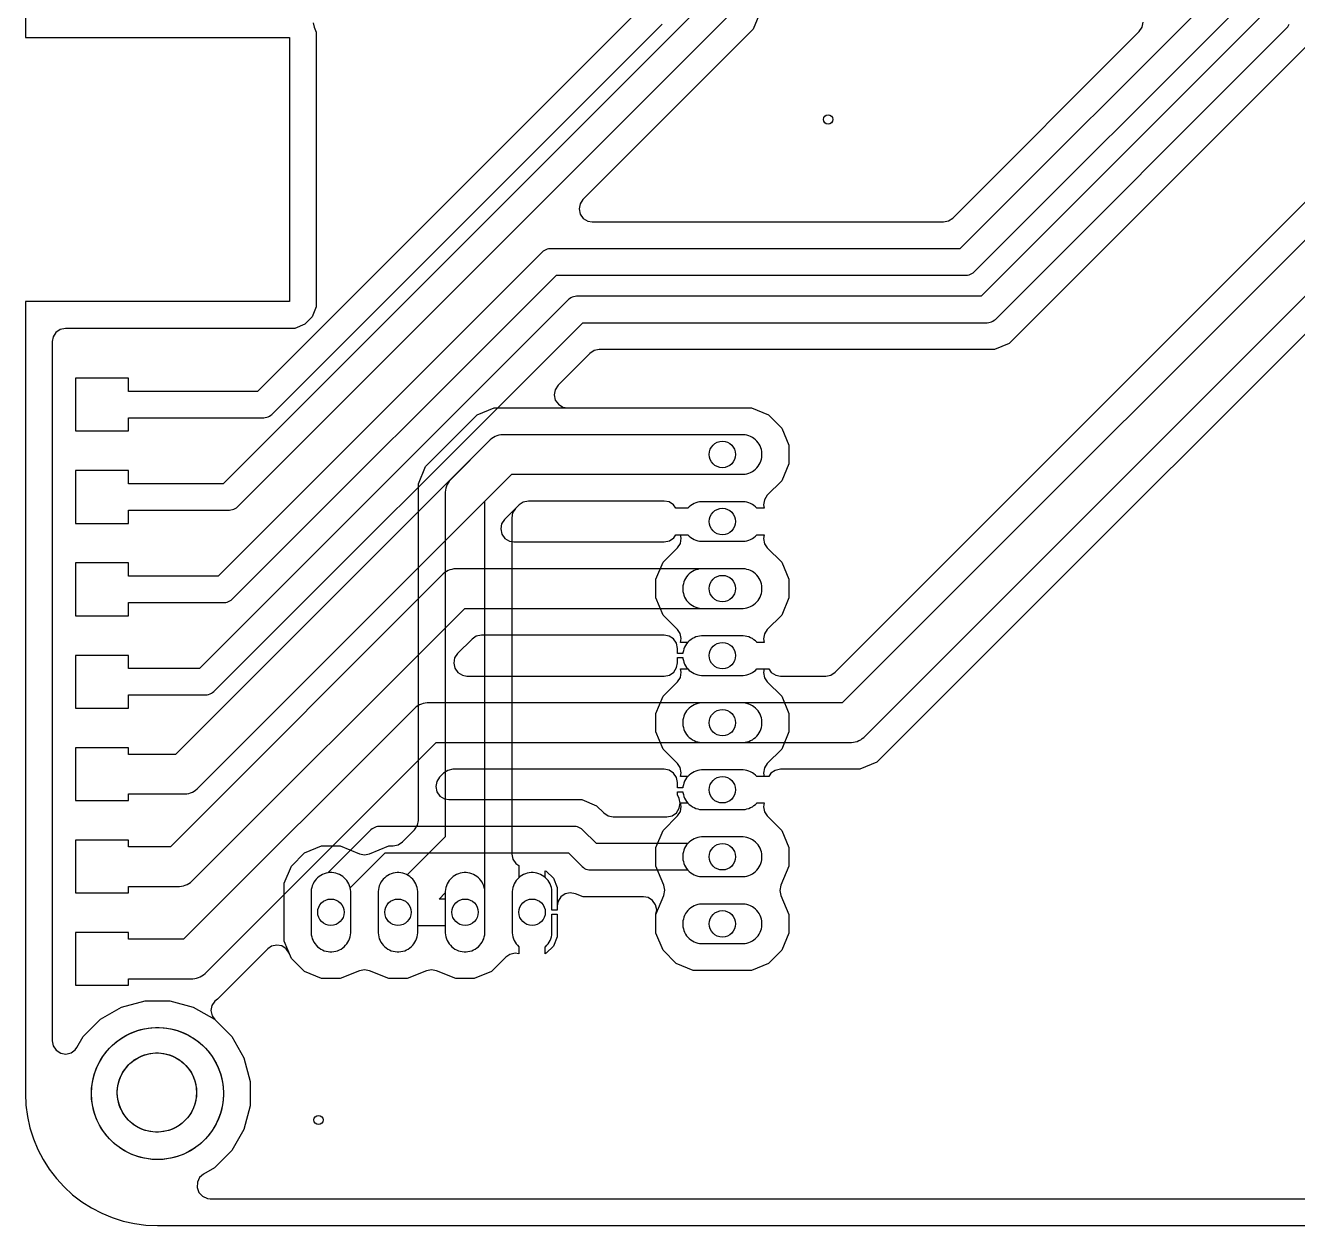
# Model space of a CAD drawing. Header units: millimetres. Extents: x 0 to 94.5, y 0 to 74.5.
# Drawn here: x 0 to 48.18, y 0 to 45.46 of the extents above; entities that cross this region are included whole.
import ezdxf

# ---------------------------------------------------------------- set-up
doc = ezdxf.new("R2010")
doc.units = ezdxf.units.MM

msp = doc.modelspace()

# ---------------------------------------------------------------- linework, layer by layer
at = {"layer": '16_copper'}
msp.add_lwpolyline([(27.255, 10.686), (27.328, 10.7), (27.398, 10.722), (27.466, 10.75), (27.531, 10.785), (27.592, 10.826), (27.649, 10.872), (27.702, 10.924), (27.748, 10.981), (27.789, 11.043), (27.824, 11.108), (27.852, 11.176), (27.874, 11.246), (27.888, 11.319), (27.895, 11.392), (27.895, 11.466), (27.888, 11.539), (27.874, 11.611), (27.852, 11.682), (27.824, 11.75), (27.789, 11.815), (27.748, 11.876), (27.702, 11.933), (27.649, 11.985), (27.592, 12.032), (27.531, 12.073), (27.466, 12.108), (27.398, 12.136), (27.328, 12.157), (27.255, 12.172), (27.182, 12.179), (25.608, 12.179), (25.535, 12.172), (25.463, 12.157), (25.392, 12.136), (25.324, 12.108), (25.259, 12.073), (25.198, 12.032), (25.141, 11.985), (25.089, 11.933), (25.042, 11.876), (25.001, 11.815), (24.966, 11.75), (24.938, 11.682), (24.917, 11.611), (24.902, 11.539), (24.895, 11.466), (24.895, 11.392), (24.902, 11.319), (24.917, 11.246), (24.938, 11.176), (24.966, 11.108), (25.001, 11.043), (25.042, 10.981), (25.089, 10.924), (25.141, 10.872), (25.198, 10.826), (25.259, 10.785), (25.324, 10.75), (25.392, 10.722), (25.463, 10.7), (25.535, 10.686), (25.608, 10.679), (27.182, 10.679)], close=True, dxfattribs=at)
at = {"layer": '16_copper_5V'}
msp.add_lwpolyline([(52.34, 41.201), (30.938, 19.799), (25.608, 19.799), (25.535, 19.792), (25.463, 19.777), (25.392, 19.756), (25.324, 19.728), (25.259, 19.693), (25.198, 19.652), (25.141, 19.605), (25.089, 19.553), (25.042, 19.496), (25.001, 19.435), (24.966, 19.37), (24.938, 19.302), (24.917, 19.231), (24.902, 19.159), (24.895, 19.086), (24.895, 19.012), (24.902, 18.939), (24.917, 18.866), (24.938, 18.796), (24.966, 18.728), (25.001, 18.663), (25.042, 18.601), (25.089, 18.544), (25.141, 18.492), (25.198, 18.446), (25.259, 18.405), (25.324, 18.37), (25.392, 18.342), (25.463, 18.32), (25.535, 18.306), (25.608, 18.299), (31.286, 18.299), (31.359, 18.306), (31.431, 18.32), (31.502, 18.342), (31.57, 18.37), (31.635, 18.405), (31.696, 18.446), (31.753, 18.492), (53.646, 40.386)], dxfattribs=at)
at = {"layer": '16_copper_BAT'}
msp.add_lwpolyline([(27.255, 23.386), (27.328, 23.4), (27.398, 23.422), (27.466, 23.45), (27.531, 23.485), (27.592, 23.526), (27.649, 23.572), (27.702, 23.624), (27.748, 23.681), (27.789, 23.743), (27.824, 23.808), (27.852, 23.876), (27.874, 23.946), (27.888, 24.019), (27.895, 24.092), (27.895, 24.166), (27.888, 24.239), (27.874, 24.311), (27.852, 24.382), (27.824, 24.45), (27.789, 24.515), (27.748, 24.576), (27.702, 24.633), (27.649, 24.685), (27.592, 24.732), (27.531, 24.773), (27.466, 24.808), (27.398, 24.836), (27.328, 24.857), (27.255, 24.872), (27.182, 24.879), (25.608, 24.879), (25.535, 24.872), (25.463, 24.857), (25.392, 24.836), (25.324, 24.808), (25.259, 24.773), (25.198, 24.732), (25.141, 24.685), (25.089, 24.633), (25.042, 24.576), (25.001, 24.515), (24.966, 24.45), (24.938, 24.382), (24.917, 24.311), (24.902, 24.239), (24.895, 24.166), (24.895, 24.092), (24.902, 24.019), (24.917, 23.946), (24.938, 23.876), (24.966, 23.808), (25.001, 23.743), (25.042, 23.681), (25.089, 23.624), (25.141, 23.572), (25.198, 23.526), (25.259, 23.485), (25.324, 23.45), (25.392, 23.422), (25.463, 23.4), (25.535, 23.386), (25.608, 23.379), (27.182, 23.379)], close=True, dxfattribs=at)
at = {"layer": '16_copper_EN'}
for points in [[(27.255, 13.226), (27.328, 13.24), (27.398, 13.262), (27.466, 13.29), (27.531, 13.325), (27.592, 13.366), (27.649, 13.412), (27.702, 13.464), (27.748, 13.521), (27.789, 13.583), (27.824, 13.648), (27.852, 13.716), (27.874, 13.786), (27.888, 13.859), (27.895, 13.932), (27.895, 14.006), (27.888, 14.079), (27.874, 14.151), (27.852, 14.222), (27.824, 14.29), (27.789, 14.355), (27.748, 14.416), (27.702, 14.473), (27.649, 14.525), (27.592, 14.572), (27.531, 14.613), (27.466, 14.648), (27.398, 14.676), (27.328, 14.697), (27.255, 14.712), (27.182, 14.719), (25.608, 14.719), (25.535, 14.712), (25.463, 14.697), (25.392, 14.676), (25.324, 14.648), (25.259, 14.613), (25.198, 14.572), (25.141, 14.525), (25.089, 14.473), (25.042, 14.416), (25.001, 14.355), (24.966, 14.29), (24.938, 14.222), (24.917, 14.151), (24.902, 14.079), (24.895, 14.006), (24.895, 13.932), (24.902, 13.859), (24.917, 13.786), (24.938, 13.716), (24.966, 13.648), (25.001, 13.583), (25.042, 13.521), (25.089, 13.464), (25.141, 13.412), (25.198, 13.366), (25.259, 13.325), (25.324, 13.29), (25.392, 13.262), (25.463, 13.24), (25.535, 13.226), (25.608, 13.219), (27.182, 13.219)], [(11.68, 10.377), (11.752, 10.392), (11.823, 10.413), (11.891, 10.441), (11.956, 10.476), (12.017, 10.517), (12.074, 10.564), (12.126, 10.616), (12.173, 10.673), (12.214, 10.734), (12.249, 10.799), (12.277, 10.867), (12.298, 10.938), (12.313, 11.01), (12.32, 11.083), (12.32, 12.657), (12.313, 12.73), (12.298, 12.802), (12.277, 12.873), (12.249, 12.941), (12.214, 13.006), (12.173, 13.067), (12.126, 13.124), (12.074, 13.176), (12.017, 13.223), (11.956, 13.264), (11.891, 13.299), (11.823, 13.327), (11.752, 13.348), (11.68, 13.363), (11.607, 13.37), (11.533, 13.37), (11.46, 13.363), (11.388, 13.348), (11.317, 13.327), (11.249, 13.299), (11.184, 13.264), (11.123, 13.223), (11.066, 13.176), (11.014, 13.124), (10.967, 13.067), (10.926, 13.006), (10.891, 12.941), (10.863, 12.873), (10.842, 12.802), (10.827, 12.73), (10.82, 12.657), (10.82, 11.083), (10.827, 11.01), (10.842, 10.938), (10.863, 10.867), (10.891, 10.799), (10.926, 10.734), (10.967, 10.673), (11.014, 10.616), (11.066, 10.564), (11.123, 10.517), (11.184, 10.476), (11.249, 10.441), (11.317, 10.413), (11.388, 10.392), (11.46, 10.377), (11.533, 10.37), (11.607, 10.37)]]:
    msp.add_lwpolyline(points, close=True, dxfattribs=at)
at = {"layer": '16_copper_GND'}
for points in [[(10.901, 45.564), (10.939, 45.389), (11.016, 45.202), (11.016, 34.798), (10.861, 34.424), (10.576, 34.139), (10.202, 33.984), (1.516, 33.984), (1.321, 33.944), (1.157, 33.832), (1.05, 33.664), (1.016, 33.484), (1.016, 6.998), (1.056, 6.803), (1.168, 6.638), (1.336, 6.531), (1.532, 6.498), (1.726, 6.544), (1.886, 6.661), (1.949, 6.748), (2.187, 7.159), (2.841, 7.814), (3.643, 8.276), (4.537, 8.516), (5.463, 8.516), (6.357, 8.276), (7.159, 7.814), (7.814, 7.159), (8.276, 6.357), (8.516, 5.463), (8.516, 4.537), (8.276, 3.643), (7.814, 2.841), (7.159, 2.187), (6.748, 1.949), (6.598, 1.817), (6.513, 1.638), (6.504, 1.439), (6.573, 1.252), (6.709, 1.108), (6.891, 1.027), (6.998, 1.016), (87.902, 1.016)], [(54.587, 39.89), (32.249, 17.552), (31.6, 17.283), (28.595, 17.283), (28.4, 17.243), (28.236, 17.131), (28.158, 17.009), (27.705, 17.009), (27.702, 17.013), (27.649, 17.065), (27.592, 17.112), (27.531, 17.153), (27.466, 17.188), (27.398, 17.216), (27.328, 17.237), (27.255, 17.252), (27.182, 17.259), (25.608, 17.259), (25.535, 17.252), (25.463, 17.237), (25.392, 17.216), (25.324, 17.188), (25.259, 17.153), (25.198, 17.112), (25.141, 17.065), (25.089, 17.013), (25.085, 17.009), (24.813, 17.009), (24.841, 17.153), (24.8, 17.347), (24.694, 17.502), (24.148, 18.048), (23.879, 18.697), (23.879, 19.4), (24.148, 20.049), (24.694, 20.595), (24.804, 20.761), (24.841, 20.957), (24.813, 21.089), (25.085, 21.089), (25.089, 21.084), (25.141, 21.032), (25.198, 20.986), (25.259, 20.945), (25.324, 20.91), (25.392, 20.882), (25.463, 20.86), (25.535, 20.846), (25.608, 20.839), (27.182, 20.839), (27.255, 20.846), (27.328, 20.86), (27.398, 20.882), (27.466, 20.91), (27.531, 20.945), (27.592, 20.986), (27.649, 21.032), (27.702, 21.084), (27.705, 21.089), (28.156, 21.089), (28.247, 20.956), (28.415, 20.848), (28.595, 20.815), (30.31, 20.815), (30.505, 20.854), (30.664, 20.961), (51.178, 41.475)]]:
    msp.add_lwpolyline(points, dxfattribs=at)
for points in [[(11.219, 9.354), (10.57, 9.623), (10.073, 10.12), (9.804, 10.769), (9.804, 12.971), (10.073, 13.62), (10.57, 14.117), (11.219, 14.386), (11.921, 14.386), (12.649, 14.085), (12.844, 14.047), (13.031, 14.085), (13.759, 14.386), (13.921, 14.386), (14.116, 14.426), (14.275, 14.532), (14.738, 14.995), (14.847, 15.161), (14.884, 15.349), (14.884, 28.101), (15.153, 28.75), (17.108, 30.706), (17.757, 30.975), (27.496, 30.975), (28.146, 30.706), (28.642, 30.209), (28.911, 29.56), (28.911, 28.857), (28.642, 28.208), (28.096, 27.662), (27.986, 27.496), (27.95, 27.301), (27.977, 27.169), (27.705, 27.169), (27.702, 27.173), (27.649, 27.225), (27.592, 27.272), (27.531, 27.313), (27.466, 27.348), (27.398, 27.376), (27.328, 27.397), (27.255, 27.412), (27.182, 27.419), (25.608, 27.419), (25.535, 27.412), (25.463, 27.397), (25.392, 27.376), (25.324, 27.348), (25.259, 27.313), (25.198, 27.272), (25.141, 27.225), (25.089, 27.173), (25.085, 27.169), (24.634, 27.169), (24.543, 27.302), (24.375, 27.409), (24.195, 27.443), (19.047, 27.443), (18.852, 27.403), (18.694, 27.296), (18.562, 27.165), (18.453, 26.999), (18.416, 26.811), (18.416, 14.07), (18.456, 13.875), (18.568, 13.711), (18.69, 13.633), (18.69, 13.18), (18.686, 13.176), (18.634, 13.124), (18.587, 13.067), (18.546, 13.006), (18.511, 12.941), (18.483, 12.873), (18.462, 12.802), (18.447, 12.73), (18.44, 12.657), (18.44, 11.083), (18.447, 11.01), (18.462, 10.938), (18.483, 10.867), (18.511, 10.799), (18.546, 10.734), (18.587, 10.673), (18.634, 10.616), (18.686, 10.564), (18.69, 10.56), (18.69, 10.288), (18.546, 10.316), (18.351, 10.274), (18.197, 10.169), (17.65, 9.623), (17.001, 9.354), (16.299, 9.354), (15.571, 9.655), (15.376, 9.693), (15.189, 9.655), (14.461, 9.354), (13.759, 9.354), (13.031, 9.655), (12.836, 9.693), (12.649, 9.655), (11.921, 9.354)], [(27.705, 22.089), (27.702, 22.093), (27.649, 22.145), (27.592, 22.192), (27.531, 22.233), (27.466, 22.268), (27.398, 22.296), (27.328, 22.317), (27.255, 22.332), (27.182, 22.339), (25.608, 22.339), (25.535, 22.332), (25.463, 22.317), (25.392, 22.296), (25.324, 22.268), (25.259, 22.233), (25.198, 22.192), (25.141, 22.145), (25.089, 22.093), (25.085, 22.089), (24.813, 22.089), (24.841, 22.233), (24.8, 22.427), (24.694, 22.582), (24.148, 23.128), (23.879, 23.777), (23.879, 24.48), (24.148, 25.129), (24.694, 25.675), (24.804, 25.841), (24.841, 26.037), (24.813, 26.169), (25.085, 26.169), (25.089, 26.164), (25.141, 26.112), (25.198, 26.066), (25.259, 26.025), (25.324, 25.99), (25.392, 25.962), (25.463, 25.94), (25.535, 25.926), (25.608, 25.919), (27.182, 25.919), (27.255, 25.926), (27.328, 25.94), (27.398, 25.962), (27.466, 25.99), (27.531, 26.025), (27.592, 26.066), (27.649, 26.112), (27.702, 26.164), (27.705, 26.169), (27.978, 26.169), (27.95, 26.025), (27.991, 25.83), (28.096, 25.675), (28.642, 25.129), (28.911, 24.48), (28.911, 23.777), (28.642, 23.128), (28.096, 22.582), (27.986, 22.416), (27.95, 22.221), (27.977, 22.089)], [(25.294, 9.663), (24.645, 9.932), (24.148, 10.428), (23.879, 11.077), (23.879, 11.78), (24.18, 12.507), (24.218, 12.703), (24.18, 12.89), (23.879, 13.617), (23.879, 14.32), (24.148, 14.969), (24.694, 15.515), (24.804, 15.681), (24.841, 15.877), (24.813, 16.009), (25.085, 16.009), (25.089, 16.004), (25.141, 15.952), (25.198, 15.906), (25.259, 15.865), (25.324, 15.83), (25.392, 15.802), (25.463, 15.78), (25.535, 15.766), (25.608, 15.759), (27.182, 15.759), (27.255, 15.766), (27.328, 15.78), (27.398, 15.802), (27.466, 15.83), (27.531, 15.865), (27.592, 15.906), (27.649, 15.952), (27.702, 16.004), (27.705, 16.009), (27.978, 16.009), (27.95, 15.865), (27.991, 15.67), (28.096, 15.515), (28.642, 14.969), (28.911, 14.32), (28.911, 13.617), (28.61, 12.89), (28.572, 12.695), (28.61, 12.507), (28.911, 11.78), (28.911, 11.077), (28.642, 10.428), (28.146, 9.932), (27.496, 9.663)], [(19.94, 11.946), (19.94, 12.657), (19.933, 12.73), (19.918, 12.802), (19.897, 12.873), (19.869, 12.941), (19.834, 13.006), (19.793, 13.067), (19.746, 13.124), (19.694, 13.176), (19.69, 13.18), (19.69, 13.441), (19.728, 13.425), (19.995, 13.158), (20.14, 12.809), (20.14, 11.946)], [(19.69, 10.56), (19.694, 10.564), (19.746, 10.616), (19.793, 10.673), (19.834, 10.734), (19.869, 10.799), (19.897, 10.867), (19.918, 10.938), (19.933, 11.01), (19.94, 11.083), (19.94, 11.794), (20.14, 11.794), (20.14, 10.931), (19.995, 10.582), (19.728, 10.315), (19.69, 10.299)]]:
    msp.add_lwpolyline(points, close=True, dxfattribs=at)
at = {"layer": '16_copper_VUSB'}
for points in [[(18.419, 28.459), (27.182, 28.459), (27.255, 28.466), (27.328, 28.48), (27.398, 28.502), (27.466, 28.53), (27.531, 28.565), (27.592, 28.606), (27.649, 28.652), (27.702, 28.704), (27.748, 28.761), (27.789, 28.823), (27.824, 28.888), (27.852, 28.956), (27.874, 29.026), (27.888, 29.099), (27.895, 29.172), (27.895, 29.246), (27.888, 29.319), (27.874, 29.391), (27.852, 29.462), (27.824, 29.53), (27.789, 29.595), (27.748, 29.656), (27.702, 29.713), (27.649, 29.765), (27.592, 29.812), (27.531, 29.853), (27.466, 29.888), (27.398, 29.916), (27.328, 29.937), (27.255, 29.952), (27.182, 29.959), (18.072, 29.959), (17.999, 29.952), (17.926, 29.937), (17.856, 29.916), (17.788, 29.888), (17.723, 29.853), (17.661, 29.812), (17.604, 29.765), (16.094, 28.254), (16.047, 28.197), (16.006, 28.136), (15.971, 28.071), (15.943, 28.003), (15.922, 27.932), (15.907, 27.86), (15.9, 27.787), (15.9, 14.721), (14.462, 13.282), (14.431, 13.299), (14.363, 13.327), (14.292, 13.348), (14.22, 13.363), (14.147, 13.37), (14.073, 13.37), (14, 13.363), (13.928, 13.348), (13.857, 13.327), (13.789, 13.299), (13.724, 13.264), (13.663, 13.223), (13.606, 13.176), (13.554, 13.124), (13.507, 13.067), (13.466, 13.006), (13.431, 12.941), (13.403, 12.873), (13.382, 12.802), (13.367, 12.73), (13.36, 12.657), (13.36, 11.083), (13.367, 11.01), (13.382, 10.938), (13.403, 10.867), (13.431, 10.799), (13.466, 10.734), (13.507, 10.673), (13.554, 10.616), (13.606, 10.564), (13.663, 10.517), (13.724, 10.476), (13.789, 10.441), (13.857, 10.413), (13.928, 10.392), (14, 10.377), (14.073, 10.37), (14.147, 10.37), (14.22, 10.377), (14.292, 10.392), (14.363, 10.413), (14.431, 10.441), (14.496, 10.476), (14.557, 10.517), (14.614, 10.564), (14.666, 10.616), (14.713, 10.673), (14.754, 10.734), (14.789, 10.799), (14.817, 10.867), (14.838, 10.938), (14.853, 11.01), (14.86, 11.083), (14.86, 11.37), (15.9, 11.37), (15.9, 11.083), (15.907, 11.01), (15.922, 10.938), (15.943, 10.867), (15.971, 10.799), (16.006, 10.734), (16.047, 10.673), (16.094, 10.616), (16.146, 10.564), (16.203, 10.517), (16.264, 10.476), (16.329, 10.441), (16.397, 10.413), (16.468, 10.392), (16.54, 10.377), (16.613, 10.37), (16.687, 10.37), (16.76, 10.377), (16.832, 10.392), (16.903, 10.413), (16.971, 10.441), (17.036, 10.476), (17.097, 10.517), (17.154, 10.564), (17.206, 10.616), (17.253, 10.673), (17.294, 10.734), (17.329, 10.799), (17.357, 10.867), (17.378, 10.938), (17.393, 11.01), (17.4, 11.083), (17.4, 27.439)], [(15.671, 12.37), (15.9, 12.599), (15.9, 12.37)]]:
    msp.add_lwpolyline(points, close=True, dxfattribs=at)
at = {"layer": '1_copper'}
msp.add_lwpolyline([(27.255, 10.686), (27.328, 10.7), (27.398, 10.722), (27.466, 10.75), (27.531, 10.785), (27.592, 10.826), (27.649, 10.872), (27.702, 10.924), (27.748, 10.981), (27.789, 11.043), (27.824, 11.108), (27.852, 11.176), (27.874, 11.246), (27.888, 11.319), (27.895, 11.392), (27.895, 11.466), (27.888, 11.539), (27.874, 11.611), (27.852, 11.682), (27.824, 11.75), (27.789, 11.815), (27.748, 11.876), (27.702, 11.933), (27.649, 11.985), (27.592, 12.032), (27.531, 12.073), (27.466, 12.108), (27.398, 12.136), (27.328, 12.157), (27.255, 12.172), (27.182, 12.179), (25.608, 12.179), (25.535, 12.172), (25.463, 12.157), (25.392, 12.136), (25.324, 12.108), (25.259, 12.073), (25.198, 12.032), (25.141, 11.985), (25.089, 11.933), (25.042, 11.876), (25.001, 11.815), (24.966, 11.75), (24.938, 11.682), (24.917, 11.611), (24.902, 11.539), (24.895, 11.466), (24.895, 11.392), (24.902, 11.319), (24.917, 11.246), (24.938, 11.176), (24.966, 11.108), (25.001, 11.043), (25.042, 10.981), (25.089, 10.924), (25.141, 10.872), (25.198, 10.826), (25.259, 10.785), (25.324, 10.75), (25.392, 10.722), (25.463, 10.7), (25.535, 10.686), (25.608, 10.679), (27.182, 10.679)], close=True, dxfattribs=at)
at = {"layer": '1_copper_5V'}
msp.add_lwpolyline([(6.482, 9.372), (6.553, 9.393), (6.621, 9.421), (6.686, 9.456), (6.747, 9.497), (6.804, 9.544), (15.559, 18.299), (27.182, 18.299), (27.255, 18.306), (27.328, 18.32), (27.398, 18.342), (27.466, 18.37), (27.531, 18.405), (27.592, 18.446), (27.649, 18.492), (27.702, 18.544), (27.748, 18.601), (27.789, 18.663), (27.824, 18.728), (27.852, 18.796), (27.874, 18.866), (27.888, 18.939), (27.895, 19.012), (27.895, 19.086), (27.888, 19.159), (27.874, 19.231), (27.852, 19.302), (27.824, 19.37), (27.789, 19.435), (27.748, 19.496), (27.702, 19.553), (27.649, 19.605), (27.592, 19.652), (27.531, 19.693), (27.466, 19.728), (27.398, 19.756), (27.328, 19.777), (27.255, 19.792), (27.182, 19.799), (15.212, 19.799), (15.139, 19.792), (15.066, 19.777), (14.996, 19.756), (14.928, 19.728), (14.863, 19.693), (14.801, 19.652), (14.744, 19.605), (5.989, 10.85), (3.9, 10.85), (3.9, 11.1), (1.9, 11.1), (1.9, 9.1), (3.9, 9.1), (3.9, 9.35), (6.337, 9.35), (6.41, 9.357)], close=True, dxfattribs=at)
at = {"layer": '1_copper_BAT'}
msp.add_lwpolyline([(5.982, 12.872), (6.053, 12.893), (6.121, 12.921), (6.186, 12.956), (6.247, 12.997), (6.304, 13.044), (16.639, 23.379), (27.182, 23.379), (27.255, 23.386), (27.328, 23.4), (27.398, 23.422), (27.466, 23.45), (27.531, 23.485), (27.592, 23.526), (27.649, 23.572), (27.702, 23.624), (27.748, 23.681), (27.789, 23.743), (27.824, 23.808), (27.852, 23.876), (27.874, 23.946), (27.888, 24.019), (27.895, 24.092), (27.895, 24.166), (27.888, 24.239), (27.874, 24.311), (27.852, 24.382), (27.824, 24.45), (27.789, 24.515), (27.748, 24.576), (27.702, 24.633), (27.649, 24.685), (27.592, 24.732), (27.531, 24.773), (27.466, 24.808), (27.398, 24.836), (27.328, 24.857), (27.255, 24.872), (27.182, 24.879), (16.292, 24.879), (16.219, 24.872), (16.146, 24.857), (16.076, 24.836), (16.008, 24.808), (15.943, 24.773), (15.881, 24.732), (15.824, 24.685), (5.489, 14.35), (3.9, 14.35), (3.9, 14.6), (1.9, 14.6), (1.9, 12.6), (3.9, 12.6), (3.9, 12.85), (5.837, 12.85), (5.91, 12.857)], close=True, dxfattribs=at)
at = {"layer": '1_copper_EN'}
msp.add_lwpolyline([(25.089, 13.464), (25.141, 13.412), (25.198, 13.366), (25.259, 13.325), (25.324, 13.29), (25.392, 13.262), (25.463, 13.24), (25.535, 13.226), (25.608, 13.219), (27.182, 13.219), (27.255, 13.226), (27.328, 13.24), (27.398, 13.262), (27.466, 13.29), (27.531, 13.325), (27.592, 13.366), (27.649, 13.412), (27.702, 13.464), (27.748, 13.521), (27.789, 13.583), (27.824, 13.648), (27.852, 13.716), (27.874, 13.786), (27.888, 13.859), (27.895, 13.932), (27.895, 14.006), (27.888, 14.079), (27.874, 14.151), (27.852, 14.222), (27.824, 14.29), (27.789, 14.355), (27.748, 14.416), (27.702, 14.473), (27.649, 14.525), (27.592, 14.572), (27.531, 14.613), (27.466, 14.648), (27.398, 14.676), (27.328, 14.697), (27.255, 14.712), (27.182, 14.719), (25.608, 14.719), (25.535, 14.712), (25.463, 14.697), (25.392, 14.676), (25.324, 14.648), (25.259, 14.613), (25.198, 14.572), (25.141, 14.525), (25.089, 14.473), (25.085, 14.469), (21.628, 14.469), (21.104, 14.993), (21.06, 15.028), (21.012, 15.058), (20.962, 15.083), (20.909, 15.101), (20.854, 15.114), (20.798, 15.12), (13.392, 15.12), (13.336, 15.114), (13.281, 15.101), (13.228, 15.083), (13.178, 15.058), (13.13, 15.028), (13.086, 14.993), (11.455, 13.362), (11.388, 13.348), (11.317, 13.327), (11.249, 13.299), (11.184, 13.264), (11.123, 13.223), (11.066, 13.176), (11.014, 13.124), (10.967, 13.067), (10.926, 13.006), (10.891, 12.941), (10.863, 12.873), (10.842, 12.802), (10.827, 12.73), (10.82, 12.657), (10.82, 11.083), (10.827, 11.01), (10.842, 10.938), (10.863, 10.867), (10.891, 10.799), (10.926, 10.734), (10.967, 10.673), (11.014, 10.616), (11.066, 10.564), (11.123, 10.517), (11.184, 10.476), (11.249, 10.441), (11.317, 10.413), (11.388, 10.392), (11.46, 10.377), (11.533, 10.37), (11.607, 10.37), (11.68, 10.377), (11.752, 10.392), (11.823, 10.413), (11.891, 10.441), (11.956, 10.476), (12.017, 10.517), (12.074, 10.564), (12.126, 10.616), (12.173, 10.673), (12.214, 10.734), (12.249, 10.799), (12.277, 10.867), (12.298, 10.938), (12.313, 11.01), (12.32, 11.083), (12.32, 12.657), (12.313, 12.73), (12.3, 12.793), (13.627, 14.12), (20.563, 14.12), (21.087, 13.595), (21.131, 13.56), (21.179, 13.53), (21.229, 13.506), (21.283, 13.488), (21.337, 13.475), (21.393, 13.469), (25.085, 13.469)], close=True, dxfattribs=at)
at = {"layer": '1_copper_GND'}
for points in [[(27.779, 45.837), (27.565, 45.321), (21.114, 38.87), (21.004, 38.704), (20.967, 38.508), (21.01, 38.314), (21.125, 38.151), (21.294, 38.047), (21.467, 38.016), (34.765, 38.016), (34.96, 38.056), (35.119, 38.162), (42.183, 45.227), (42.293, 45.393), (42.329, 45.588)], [(48.685, 44.841), (37.259, 33.415), (36.702, 33.184), (21.735, 33.184), (21.54, 33.144), (21.382, 33.038), (20.172, 31.828), (20.062, 31.662), (20.026, 31.467), (20.069, 31.272), (20.184, 31.11), (20.353, 31.006), (20.526, 30.975), (27.496, 30.975), (28.146, 30.706), (28.642, 30.209), (28.911, 29.56), (28.911, 28.857), (28.642, 28.208), (28.096, 27.662), (27.986, 27.496), (27.95, 27.301), (27.977, 27.169), (27.705, 27.169), (27.702, 27.173), (27.649, 27.225), (27.592, 27.272), (27.531, 27.313), (27.466, 27.348), (27.398, 27.376), (27.328, 27.397), (27.255, 27.412), (27.182, 27.419), (25.608, 27.419), (25.535, 27.412), (25.463, 27.397), (25.392, 27.376), (25.324, 27.348), (25.259, 27.313), (25.198, 27.272), (25.141, 27.225), (25.089, 27.173), (25.085, 27.169), (24.634, 27.169), (24.543, 27.302), (24.375, 27.409), (24.195, 27.443), (19.047, 27.443), (18.852, 27.403), (18.694, 27.296), (18.146, 26.748), (18.036, 26.582), (17.999, 26.387), (18.042, 26.192), (18.157, 26.03), (18.327, 25.926), (18.499, 25.895), (24.195, 25.895), (24.39, 25.934), (24.554, 26.047), (24.632, 26.169), (25.085, 26.169), (25.089, 26.164), (25.141, 26.112), (25.198, 26.066), (25.259, 26.025), (25.324, 25.99), (25.392, 25.962), (25.463, 25.94), (25.535, 25.926), (25.608, 25.919), (27.182, 25.919), (27.255, 25.926), (27.328, 25.94), (27.398, 25.962), (27.466, 25.99), (27.531, 26.025), (27.592, 26.066), (27.649, 26.112), (27.702, 26.164), (27.705, 26.169), (27.978, 26.169), (27.95, 26.025), (27.991, 25.83), (28.096, 25.675), (28.642, 25.129), (28.911, 24.48), (28.911, 23.777), (28.642, 23.128), (28.096, 22.582), (27.986, 22.416), (27.95, 22.221), (27.977, 22.089), (27.705, 22.089), (27.702, 22.093), (27.649, 22.145), (27.592, 22.192), (27.531, 22.233), (27.466, 22.268), (27.398, 22.296), (27.328, 22.317), (27.255, 22.332), (27.182, 22.339), (25.608, 22.339), (25.535, 22.332), (25.463, 22.317), (25.392, 22.296), (25.324, 22.268), (25.259, 22.233), (25.198, 22.192), (25.141, 22.145), (25.089, 22.093), (25.042, 22.036), (25.001, 21.975), (24.966, 21.91), (24.938, 21.842), (24.917, 21.771), (24.902, 21.699), (24.899, 21.665), (24.695, 21.665), (24.695, 21.863), (24.656, 22.058), (24.543, 22.222), (24.375, 22.329), (24.195, 22.363), (17.267, 22.363), (17.072, 22.323), (16.914, 22.216), (16.366, 21.668), (16.256, 21.502), (16.219, 21.307), (16.262, 21.112), (16.377, 20.95), (16.547, 20.846), (16.719, 20.815), (24.195, 20.815), (24.39, 20.854), (24.554, 20.967), (24.662, 21.135), (24.695, 21.315), (24.695, 21.513), (24.899, 21.513), (24.902, 21.479), (24.917, 21.406), (24.938, 21.336), (24.966, 21.268), (25.001, 21.203), (25.042, 21.141), (25.089, 21.084), (25.141, 21.032), (25.198, 20.986), (25.259, 20.945), (25.324, 20.91), (25.392, 20.882), (25.463, 20.86), (25.535, 20.846), (25.608, 20.839), (27.182, 20.839), (27.255, 20.846), (27.328, 20.86), (27.398, 20.882), (27.466, 20.91), (27.531, 20.945), (27.592, 20.986), (27.649, 21.032), (27.702, 21.084), (27.705, 21.089), (27.978, 21.089), (27.95, 20.945), (27.991, 20.75), (28.096, 20.595), (28.642, 20.049), (28.911, 19.4), (28.911, 18.697), (28.642, 18.048), (28.096, 17.502), (27.986, 17.336), (27.95, 17.141), (27.977, 17.009), (27.705, 17.009), (27.702, 17.013), (27.649, 17.065), (27.592, 17.112), (27.531, 17.153), (27.466, 17.188), (27.398, 17.216), (27.328, 17.237), (27.255, 17.252), (27.182, 17.259), (25.608, 17.259), (25.535, 17.252), (25.463, 17.237), (25.392, 17.216), (25.324, 17.188), (25.259, 17.153), (25.198, 17.112), (25.141, 17.065), (25.089, 17.013), (25.042, 16.956), (25.001, 16.895), (24.966, 16.83), (24.938, 16.762), (24.917, 16.691), (24.902, 16.619), (24.899, 16.585), (24.695, 16.585), (24.695, 16.783), (24.656, 16.978), (24.543, 17.142), (24.375, 17.249), (24.195, 17.283), (16.187, 17.283), (15.992, 17.243), (15.834, 17.136), (15.687, 16.99), (15.577, 16.824), (15.541, 16.628), (15.583, 16.434), (15.699, 16.271), (15.868, 16.167), (16.041, 16.136), (21.071, 16.136), (21.629, 15.905), (21.903, 15.631), (22.069, 15.521), (22.256, 15.485), (24.293, 15.485), (24.488, 15.524), (24.652, 15.637), (24.759, 15.805), (24.792, 16.001), (24.755, 16.176), (24.695, 16.32), (24.695, 16.433), (24.899, 16.433), (24.902, 16.399), (24.917, 16.326), (24.938, 16.256), (24.966, 16.188), (25.001, 16.123), (25.042, 16.061), (25.089, 16.004), (25.141, 15.952), (25.198, 15.906), (25.259, 15.865), (25.324, 15.83), (25.392, 15.802), (25.463, 15.78), (25.535, 15.766), (25.608, 15.759), (27.182, 15.759), (27.255, 15.766), (27.328, 15.78), (27.398, 15.802), (27.466, 15.83), (27.531, 15.865), (27.592, 15.906), (27.649, 15.952), (27.702, 16.004), (27.705, 16.009), (27.978, 16.009), (27.95, 15.865), (27.991, 15.67), (28.096, 15.515), (28.642, 14.969), (28.911, 14.32), (28.911, 13.617), (28.61, 12.89), (28.572, 12.695), (28.61, 12.507), (28.911, 11.78), (28.911, 11.077), (28.642, 10.428), (28.146, 9.932), (27.496, 9.663), (25.294, 9.663), (24.645, 9.932), (24.148, 10.428), (23.879, 11.077), (23.879, 11.801), (23.909, 11.957), (23.868, 12.151), (23.754, 12.315), (23.586, 12.421), (23.409, 12.453), (21.12, 12.453), (20.831, 12.572), (20.636, 12.61), (20.441, 12.569), (20.278, 12.455), (20.172, 12.287), (20.14, 12.11), (20.14, 11.946), (19.94, 11.946), (19.94, 12.657), (19.933, 12.73), (19.918, 12.802), (19.897, 12.873), (19.869, 12.941), (19.834, 13.006), (19.793, 13.067), (19.746, 13.124), (19.694, 13.176), (19.637, 13.223), (19.576, 13.264), (19.511, 13.299), (19.443, 13.327), (19.372, 13.348), (19.3, 13.363), (19.227, 13.37), (19.153, 13.37), (19.08, 13.363), (19.008, 13.348), (18.937, 13.327), (18.869, 13.299), (18.804, 13.264), (18.743, 13.223), (18.686, 13.176), (18.634, 13.124), (18.587, 13.067), (18.546, 13.006), (18.511, 12.941), (18.483, 12.873), (18.462, 12.802), (18.447, 12.73), (18.44, 12.657), (18.44, 11.083), (18.447, 11.01), (18.462, 10.938), (18.483, 10.867), (18.511, 10.799), (18.546, 10.734), (18.587, 10.673), (18.634, 10.616), (18.686, 10.564), (18.69, 10.56), (18.69, 10.288), (18.546, 10.316), (18.351, 10.274), (18.197, 10.169), (17.65, 9.623), (17.001, 9.354), (16.299, 9.354), (15.571, 9.655), (15.376, 9.693), (15.189, 9.655), (14.461, 9.354), (13.759, 9.354), (13.031, 9.655), (12.836, 9.693), (12.649, 9.655), (11.921, 9.354), (11.219, 9.354), (10.57, 9.623), (10.073, 10.12), (9.991, 10.316), (9.88, 10.481), (9.713, 10.59), (9.518, 10.625), (9.324, 10.58), (9.176, 10.478), (7.274, 8.576), (7.168, 8.505), (7.06, 8.339), (7.025, 8.143), (7.069, 7.949), (7.171, 7.801), (7.814, 7.159), (8.276, 6.357), (8.516, 5.463), (8.516, 4.537), (8.276, 3.643), (7.814, 2.841), (7.159, 2.187), (6.748, 1.949), (6.598, 1.817), (6.513, 1.638), (6.504, 1.439), (6.573, 1.252), (6.709, 1.108), (6.891, 1.027), (6.998, 1.016), (87.902, 1.016)]]:
    msp.add_lwpolyline(points, dxfattribs=at)
msp.add_lwpolyline([(19.69, 10.56), (19.694, 10.564), (19.746, 10.616), (19.793, 10.673), (19.834, 10.734), (19.869, 10.799), (19.897, 10.867), (19.918, 10.938), (19.933, 11.01), (19.94, 11.083), (19.94, 11.794), (20.14, 11.794), (20.14, 10.931), (19.995, 10.582), (19.728, 10.315), (19.69, 10.299)], close=True, dxfattribs=at)
at = {"layer": '1_copper_RX'}
msp.add_lwpolyline([(45.4, 47.007), (35.393, 37), (19.872, 37), (19.816, 36.994), (19.761, 36.981), (19.708, 36.963), (19.658, 36.938), (19.61, 36.908), (19.566, 36.873), (7.293, 24.6), (3.9, 24.6), (3.9, 25.1), (1.9, 25.1), (1.9, 23.1), (3.9, 23.1), (3.9, 23.6), (7.528, 23.6), (7.584, 23.606), (7.639, 23.619), (7.692, 23.637), (7.742, 23.662), (7.79, 23.692), (7.834, 23.727), (20.107, 36), (35.628, 36), (35.684, 36.006), (35.739, 36.019), (35.792, 36.037), (35.842, 36.062), (35.89, 36.092), (35.934, 36.127), (46.273, 46.466)], dxfattribs=at)
at = {"layer": '1_copper_SCL'}
msp.add_lwpolyline([(25.78, 46.387), (7.493, 28.1), (3.9, 28.1), (3.9, 28.6), (1.9, 28.6), (1.9, 26.6), (3.9, 26.6), (3.9, 27.1), (7.728, 27.1), (7.784, 27.106), (7.839, 27.119), (7.892, 27.137), (7.942, 27.162), (7.99, 27.192), (8.034, 27.227), (26.653, 45.846)], dxfattribs=at)
at = {"layer": '1_copper_SDA'}
msp.add_lwpolyline([(23.24, 46.047), (8.793, 31.6), (3.9, 31.6), (3.9, 32.1), (1.9, 32.1), (1.9, 30.1), (3.9, 30.1), (3.9, 30.6), (9.028, 30.6), (9.084, 30.606), (9.139, 30.619), (9.192, 30.637), (9.242, 30.662), (9.29, 30.692), (9.334, 30.727), (24.113, 45.506)], dxfattribs=at)
at = {"layer": '1_copper_TX'}
msp.add_lwpolyline([(46.9, 45.907), (36.193, 35.2), (20.872, 35.2), (20.816, 35.194), (20.761, 35.181), (20.708, 35.163), (20.658, 35.138), (20.61, 35.108), (20.566, 35.073), (6.593, 21.1), (3.9, 21.1), (3.9, 21.6), (1.9, 21.6), (1.9, 19.6), (3.9, 19.6), (3.9, 20.1), (6.828, 20.1), (6.884, 20.106), (6.939, 20.119), (6.992, 20.137), (7.042, 20.162), (7.09, 20.192), (7.134, 20.227), (21.107, 34.2), (36.428, 34.2), (36.484, 34.206), (36.539, 34.219), (36.592, 34.237), (36.642, 34.262), (36.69, 34.292), (36.734, 34.327), (47.773, 45.366), (47.808, 45.41), (47.838, 45.458), (47.863, 45.508)], dxfattribs=at)
at = {"layer": '1_copper_VUSB'}
for points in [[(6.182, 16.372), (6.253, 16.393), (6.321, 16.421), (6.386, 16.456), (6.447, 16.497), (6.504, 16.544), (18.419, 28.459), (27.182, 28.459), (27.255, 28.466), (27.328, 28.48), (27.398, 28.502), (27.466, 28.53), (27.531, 28.565), (27.592, 28.606), (27.649, 28.652), (27.702, 28.704), (27.748, 28.761), (27.789, 28.823), (27.824, 28.888), (27.852, 28.956), (27.874, 29.026), (27.888, 29.099), (27.895, 29.172), (27.895, 29.246), (27.888, 29.319), (27.874, 29.391), (27.852, 29.462), (27.824, 29.53), (27.789, 29.595), (27.748, 29.656), (27.702, 29.713), (27.649, 29.765), (27.592, 29.812), (27.531, 29.853), (27.466, 29.888), (27.398, 29.916), (27.328, 29.937), (27.255, 29.952), (27.182, 29.959), (18.072, 29.959), (17.999, 29.952), (17.926, 29.937), (17.856, 29.916), (17.788, 29.888), (17.723, 29.853), (17.661, 29.812), (17.604, 29.765), (5.689, 17.85), (3.9, 17.85), (3.9, 18.1), (1.9, 18.1), (1.9, 16.1), (3.9, 16.1), (3.9, 16.35), (6.037, 16.35), (6.11, 16.357)], [(14.22, 10.377), (14.292, 10.392), (14.363, 10.413), (14.431, 10.441), (14.496, 10.476), (14.557, 10.517), (14.614, 10.564), (14.666, 10.616), (14.713, 10.673), (14.754, 10.734), (14.789, 10.799), (14.817, 10.867), (14.838, 10.938), (14.853, 11.01), (14.86, 11.083), (14.86, 12.657), (14.853, 12.73), (14.838, 12.802), (14.817, 12.873), (14.789, 12.941), (14.754, 13.006), (14.713, 13.067), (14.666, 13.124), (14.614, 13.176), (14.557, 13.223), (14.496, 13.264), (14.431, 13.299), (14.363, 13.327), (14.292, 13.348), (14.22, 13.363), (14.147, 13.37), (14.073, 13.37), (14, 13.363), (13.928, 13.348), (13.857, 13.327), (13.789, 13.299), (13.724, 13.264), (13.663, 13.223), (13.606, 13.176), (13.554, 13.124), (13.507, 13.067), (13.466, 13.006), (13.431, 12.941), (13.403, 12.873), (13.382, 12.802), (13.367, 12.73), (13.36, 12.657), (13.36, 11.083), (13.367, 11.01), (13.382, 10.938), (13.403, 10.867), (13.431, 10.799), (13.466, 10.734), (13.507, 10.673), (13.554, 10.616), (13.606, 10.564), (13.663, 10.517), (13.724, 10.476), (13.789, 10.441), (13.857, 10.413), (13.928, 10.392), (14, 10.377), (14.073, 10.37), (14.147, 10.37)], [(16.76, 10.377), (16.832, 10.392), (16.903, 10.413), (16.971, 10.441), (17.036, 10.476), (17.097, 10.517), (17.154, 10.564), (17.206, 10.616), (17.253, 10.673), (17.294, 10.734), (17.329, 10.799), (17.357, 10.867), (17.378, 10.938), (17.393, 11.01), (17.4, 11.083), (17.4, 12.657), (17.393, 12.73), (17.378, 12.802), (17.357, 12.873), (17.329, 12.941), (17.294, 13.006), (17.253, 13.067), (17.206, 13.124), (17.154, 13.176), (17.097, 13.223), (17.036, 13.264), (16.971, 13.299), (16.903, 13.327), (16.832, 13.348), (16.76, 13.363), (16.687, 13.37), (16.613, 13.37), (16.54, 13.363), (16.468, 13.348), (16.397, 13.327), (16.329, 13.299), (16.264, 13.264), (16.203, 13.223), (16.146, 13.176), (16.094, 13.124), (16.047, 13.067), (16.006, 13.006), (15.971, 12.941), (15.943, 12.873), (15.922, 12.802), (15.907, 12.73), (15.9, 12.657), (15.9, 11.083), (15.907, 11.01), (15.922, 10.938), (15.943, 10.867), (15.971, 10.799), (16.006, 10.734), (16.047, 10.673), (16.094, 10.616), (16.146, 10.564), (16.203, 10.517), (16.264, 10.476), (16.329, 10.441), (16.397, 10.413), (16.468, 10.392), (16.54, 10.377), (16.613, 10.37), (16.687, 10.37)]]:
    msp.add_lwpolyline(points, close=True, dxfattribs=at)
at = {"layer": 'drills_NPTH'}
for centre, radius in [((5, 5), 2.5), ((4.98, 5.039), 1.5)]:
    msp.add_circle(centre, radius, dxfattribs=at)
at = {"layer": 'drills_PTH'}
for centre in [(26.395, 29.209), (26.395, 26.669), (26.395, 24.129), (26.395, 21.589), (26.395, 19.049), (26.395, 16.509), (26.395, 13.969), (11.57, 11.87), (14.11, 11.87), (16.65, 11.87), (19.19, 11.87), (26.395, 11.429)]:
    msp.add_circle(centre, 0.5, dxfattribs=at)
at = {"layer": 'drills_via_1_16'}
for centre in [(30.4, 41.9), (11.1, 4)]:
    msp.add_circle(centre, 0.175, dxfattribs=at)
at = {"layer": 'holes'}
for points in [[(7.5, 4.93), (7.492, 4.79), (7.476, 4.65), (7.453, 4.512), (7.422, 4.375), (7.383, 4.241), (7.337, 4.108), (7.283, 3.978), (7.222, 3.852), (7.154, 3.729), (7.079, 3.611), (6.998, 3.496), (6.911, 3.386), (6.817, 3.282), (6.718, 3.183), (6.614, 3.089), (6.504, 3.002), (6.389, 2.921), (6.271, 2.846), (6.148, 2.778), (6.022, 2.717), (5.892, 2.663), (5.759, 2.617), (5.625, 2.578), (5.488, 2.547), (5.35, 2.524), (5.21, 2.508), (5.07, 2.5), (4.93, 2.5), (4.79, 2.508), (4.65, 2.524), (4.512, 2.547), (4.375, 2.578), (4.241, 2.617), (4.108, 2.663), (3.978, 2.717), (3.852, 2.778), (3.729, 2.846), (3.611, 2.921), (3.496, 3.002), (3.386, 3.089), (3.282, 3.183), (3.183, 3.282), (3.089, 3.386), (3.002, 3.496), (2.921, 3.611), (2.846, 3.729), (2.778, 3.852), (2.717, 3.978), (2.663, 4.108), (2.617, 4.241), (2.578, 4.375), (2.547, 4.512), (2.524, 4.65), (2.508, 4.79), (2.5, 4.93), (2.5, 5.07), (2.508, 5.21), (2.524, 5.35), (2.547, 5.488), (2.578, 5.625), (2.617, 5.759), (2.663, 5.892), (2.717, 6.022), (2.778, 6.148), (2.846, 6.271), (2.921, 6.389), (3.002, 6.504), (3.089, 6.614), (3.183, 6.718), (3.282, 6.817), (3.386, 6.911), (3.496, 6.998), (3.611, 7.079), (3.729, 7.154), (3.852, 7.222), (3.978, 7.283), (4.108, 7.337), (4.241, 7.383), (4.375, 7.422), (4.512, 7.453), (4.65, 7.476), (4.79, 7.492), (4.93, 7.5), (5.07, 7.5), (5.21, 7.492), (5.35, 7.476), (5.488, 7.453), (5.625, 7.422), (5.759, 7.383), (5.892, 7.337), (6.022, 7.283), (6.148, 7.222), (6.271, 7.154), (6.389, 7.079), (6.504, 6.998), (6.614, 6.911), (6.718, 6.817), (6.817, 6.718), (6.911, 6.614), (6.998, 6.504), (7.079, 6.389), (7.154, 6.271), (7.222, 6.148), (7.283, 6.022), (7.337, 5.892), (7.383, 5.759), (7.422, 5.625), (7.453, 5.488), (7.476, 5.35), (7.492, 5.21), (7.5, 5.07), (7.5, 4.93)], [(5.034, 6.539), (5.141, 6.531), (5.247, 6.516), (5.351, 6.493), (5.454, 6.463), (5.555, 6.425), (5.652, 6.381), (5.746, 6.33), (5.836, 6.272), (5.922, 6.207), (6.003, 6.137), (6.079, 6.062), (6.149, 5.981), (6.213, 5.895), (6.271, 5.805), (6.322, 5.711), (6.367, 5.613), (6.404, 5.513), (6.434, 5.41), (6.457, 5.305), (6.473, 5.199), (6.48, 5.092), (6.48, 4.985), (6.473, 4.878), (6.457, 4.772), (6.434, 4.668), (6.404, 4.565), (6.367, 4.464), (6.322, 4.367), (6.271, 4.273), (6.213, 4.183), (6.149, 4.097), (6.079, 4.016), (6.003, 3.94), (5.922, 3.87), (5.836, 3.806), (5.746, 3.748), (5.652, 3.697), (5.555, 3.652), (5.454, 3.615), (5.351, 3.584), (5.247, 3.562), (5.141, 3.546), (5.034, 3.539), (4.927, 3.539), (4.82, 3.546), (4.714, 3.562), (4.609, 3.584), (4.506, 3.615), (4.406, 3.652), (4.308, 3.697), (4.214, 3.748), (4.124, 3.806), (4.038, 3.87), (3.957, 3.94), (3.882, 4.016), (3.811, 4.097), (3.747, 4.183), (3.689, 4.273), (3.638, 4.367), (3.593, 4.464), (3.556, 4.565), (3.526, 4.668), (3.503, 4.772), (3.488, 4.878), (3.48, 4.985), (3.48, 5.092), (3.488, 5.199), (3.503, 5.305), (3.526, 5.41), (3.556, 5.513), (3.593, 5.613), (3.638, 5.711), (3.689, 5.805), (3.747, 5.895), (3.811, 5.981), (3.882, 6.062), (3.957, 6.137), (4.038, 6.207), (4.124, 6.272), (4.214, 6.33), (4.308, 6.381), (4.406, 6.425), (4.506, 6.463), (4.609, 6.493), (4.714, 6.516), (4.82, 6.531), (4.927, 6.539), (5.034, 6.539)]]:
    msp.add_lwpolyline(points, close=True, dxfattribs=at)
at = {"layer": 'outline'}
msp.add_lwpolyline([(0, 69.5), (0, 45), (10, 45), (10, 35), (0, 35), (0, 5), (0, 5), (0.019, 4.564), (0.076, 4.132), (0.17, 3.706), (0.302, 3.29), (0.468, 2.887), (0.67, 2.5), (0.904, 2.132), (1.17, 1.786), (1.464, 1.464), (1.786, 1.17), (2.132, 0.904), (2.5, 0.67), (2.887, 0.468), (3.29, 0.302), (3.706, 0.17), (4.132, 0.076), (4.564, 0.019), (5, 0), (89.5, 0)], dxfattribs=at)

doc.saveas('drawing.dxf')
